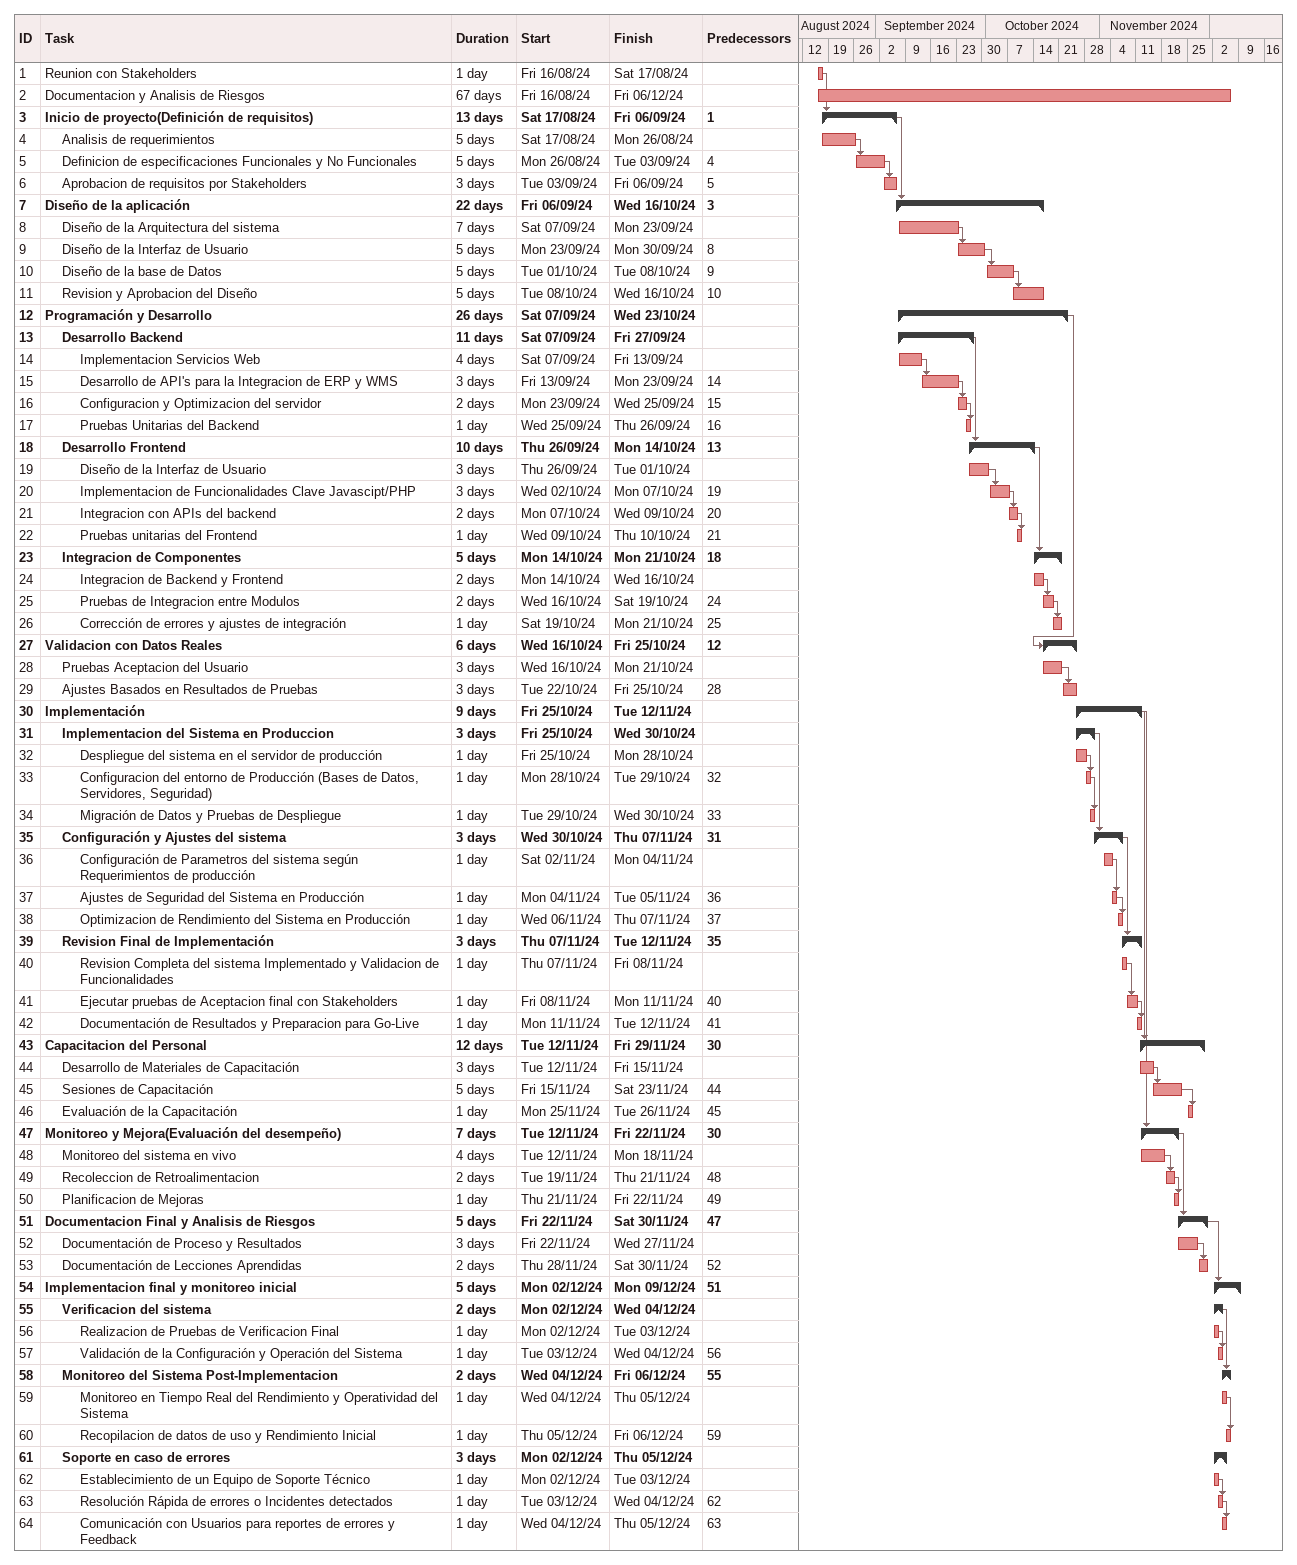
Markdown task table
| ID | Level | Task | Duration | Start | Finish | Predecessors |
|---|---|---|---|---|---|---|
| 1 | 1 | Reunion con Stakeholders | 1d | 2024-08-16 | 2024-08-17 |  |
| 2 | 1 | Documentacion y Analisis de Riesgos | 67d | 2024-08-16 | 2024-12-06 |  |
| 3 | 1 | **Inicio de proyecto(Definición de requisitos)** | 13d | 2024-08-17 | 2024-09-06 | 1 |
| 4 | 2 | Analisis de requerimientos | 5d | 2024-08-17 | 2024-08-26 |  |
| 5 | 2 | Definicion de especificaciones Funcionales y No Funcionales | 5d | 2024-08-26 | 2024-09-03 | 4 |
| 6 | 2 | Aprobacion de requisitos por Stakeholders | 3d | 2024-09-03 | 2024-09-06 | 5 |
| 7 | 1 | **Diseño de la aplicación** | 22d | 2024-09-06 | 2024-10-16 | 3 |
| 8 | 2 | Diseño de la Arquitectura del sistema | 7d | 2024-09-07 | 2024-09-23 |  |
| 9 | 2 | Diseño de la Interfaz de Usuario | 5d | 2024-09-23 | 2024-09-30 | 8 |
| 10 | 2 | Diseño de la base de Datos | 5d | 2024-10-01 | 2024-10-08 | 9 |
| 11 | 2 | Revision y Aprobacion del Diseño | 5d | 2024-10-08 | 2024-10-16 | 10 |
| 12 | 1 | **Programación y Desarrollo** | 26d | 2024-09-07 | 2024-10-23 |  |
| 13 | 2 | **Desarrollo Backend** | 11d | 2024-09-07 | 2024-09-27 |  |
| 14 | 3 | Implementacion Servicios Web | 4d | 2024-09-07 | 2024-09-13 |  |
| 15 | 3 | Desarrollo de API's para la Integracion de ERP y WMS | 3d | 2024-09-13 | 2024-09-23 | 14 |
| 16 | 3 | Configuracion y Optimizacion del servidor | 2d | 2024-09-23 | 2024-09-25 | 15 |
| 17 | 3 | Pruebas Unitarias del Backend | 1d | 2024-09-25 | 2024-09-26 | 16 |
| 18 | 2 | **Desarrollo Frontend** | 10d | 2024-09-26 | 2024-10-14 | 13 |
| 19 | 3 | Diseño de la Interfaz de Usuario | 3d | 2024-09-26 | 2024-10-01 |  |
| 20 | 3 | Implementacion de Funcionalidades Clave Javascipt/PHP | 3d | 2024-10-02 | 2024-10-07 | 19 |
| 21 | 3 | Integracion con APIs del backend | 2d | 2024-10-07 | 2024-10-09 | 20 |
| 22 | 3 | Pruebas unitarias del Frontend | 1d | 2024-10-09 | 2024-10-10 | 21 |
| 23 | 2 | **Integracion de Componentes** | 5d | 2024-10-14 | 2024-10-21 | 18 |
| 24 | 3 | Integracion de Backend y Frontend | 2d | 2024-10-14 | 2024-10-16 |  |
| 25 | 3 | Pruebas de Integracion entre Modulos | 2d | 2024-10-16 | 2024-10-19 | 24 |
| 26 | 3 | Corrección de errores y ajustes de integración | 1d | 2024-10-19 | 2024-10-21 | 25 |
| 27 | 1 | **Validacion con Datos Reales** | 6d | 2024-10-16 | 2024-10-25 | 12 |
| 28 | 2 | Pruebas Aceptacion del Usuario | 3d | 2024-10-16 | 2024-10-21 |  |
| 29 | 2 | Ajustes Basados en Resultados de Pruebas | 3d | 2024-10-22 | 2024-10-25 | 28 |
| 30 | 1 | **Implementación** | 9d | 2024-10-25 | 2024-11-12 |  |
| 31 | 2 | **Implementacion del Sistema en Produccion** | 3d | 2024-10-25 | 2024-10-30 |  |
| 32 | 3 | Despliegue del sistema en el servidor de producción | 1d | 2024-10-25 | 2024-10-28 |  |
| 33 | 3 | Configuracion del entorno de Producción (Bases de Datos, Servidores, Seguridad) | 1d | 2024-10-28 | 2024-10-29 | 32 |
| 34 | 3 | Migración de Datos y Pruebas de Despliegue | 1d | 2024-10-29 | 2024-10-30 | 33 |
| 35 | 2 | **Configuración y Ajustes del sistema** | 3d | 2024-10-30 | 2024-11-07 | 31 |
| 36 | 3 | Configuración de Parametros del sistema según Requerimientos de producción | 1d | 2024-11-02 | 2024-11-04 |  |
| 37 | 3 | Ajustes de Seguridad del Sistema en Producción | 1d | 2024-11-04 | 2024-11-05 | 36 |
| 38 | 3 | Optimizacion de Rendimiento del Sistema en Producción | 1d | 2024-11-06 | 2024-11-07 | 37 |
| 39 | 2 | **Revision Final de Implementación** | 3d | 2024-11-07 | 2024-11-12 | 35 |
| 40 | 3 | Revision Completa del sistema Implementado y Validacion de Funcionalidades | 1d | 2024-11-07 | 2024-11-08 |  |
| 41 | 3 | Ejecutar pruebas de Aceptacion final con Stakeholders | 1d | 2024-11-08 | 2024-11-11 | 40 |
| 42 | 3 | Documentación de Resultados y Preparacion para Go-Live | 1d | 2024-11-11 | 2024-11-12 | 41 |
| 43 | 1 | **Capacitacion del Personal** | 12d | 2024-11-12 | 2024-11-29 | 30 |
| 44 | 2 | Desarrollo de Materiales de Capacitación | 3d | 2024-11-12 | 2024-11-15 |  |
| 45 | 2 | Sesiones de Capacitación | 5d | 2024-11-15 | 2024-11-23 | 44 |
| 46 | 2 | Evaluación de la Capacitación | 1d | 2024-11-25 | 2024-11-26 | 45 |
| 47 | 1 | **Monitoreo y Mejora(Evaluación del desempeño)** | 7d | 2024-11-12 | 2024-11-22 | 30 |
| 48 | 2 | Monitoreo del sistema en vivo | 4d | 2024-11-12 | 2024-11-18 |  |
| 49 | 2 | Recoleccion de Retroalimentacion | 2d | 2024-11-19 | 2024-11-21 | 48 |
| 50 | 2 | Planificacion de Mejoras | 1d | 2024-11-21 | 2024-11-22 | 49 |
| 51 | 1 | **Documentacion Final y Analisis de Riesgos** | 5d | 2024-11-22 | 2024-11-30 | 47 |
| 52 | 2 | Documentación de Proceso y Resultados | 3d | 2024-11-22 | 2024-11-27 |  |
| 53 | 2 | Documentación de Lecciones Aprendidas | 2d | 2024-11-28 | 2024-11-30 | 52 |
| 54 | 1 | **Implementacion final y monitoreo inicial** | 5d | 2024-12-02 | 2024-12-09 | 51 |
| 55 | 2 | **Verificacion del sistema** | 2d | 2024-12-02 | 2024-12-04 |  |
| 56 | 3 | Realizacion de Pruebas de Verificacion Final | 1d | 2024-12-02 | 2024-12-03 |  |
| 57 | 3 | Validación de la Configuración y Operación del Sistema | 1d | 2024-12-03 | 2024-12-04 | 56 |
| 58 | 2 | **Monitoreo del Sistema Post-Implementacion** | 2d | 2024-12-04 | 2024-12-06 | 55 |
| 59 | 3 | Monitoreo en Tiempo Real del Rendimiento y Operatividad del Sistema | 1d | 2024-12-04 | 2024-12-05 |  |
| 60 | 3 | Recopilacion de datos de uso y Rendimiento Inicial | 1d | 2024-12-05 | 2024-12-06 | 59 |
| 61 | 2 | **Soporte en caso de errores** | 3d | 2024-12-02 | 2024-12-05 |  |
| 62 | 3 | Establecimiento de un Equipo de Soporte Técnico | 1d | 2024-12-02 | 2024-12-03 |  |
| 63 | 3 | Resolución Rápida de errores o Incidentes detectados | 1d | 2024-12-03 | 2024-12-04 | 62 |
| 64 | 3 | Comunicación con Usuarios para reportes de errores y Feedback | 1d | 2024-12-04 | 2024-12-05 | 63 |
